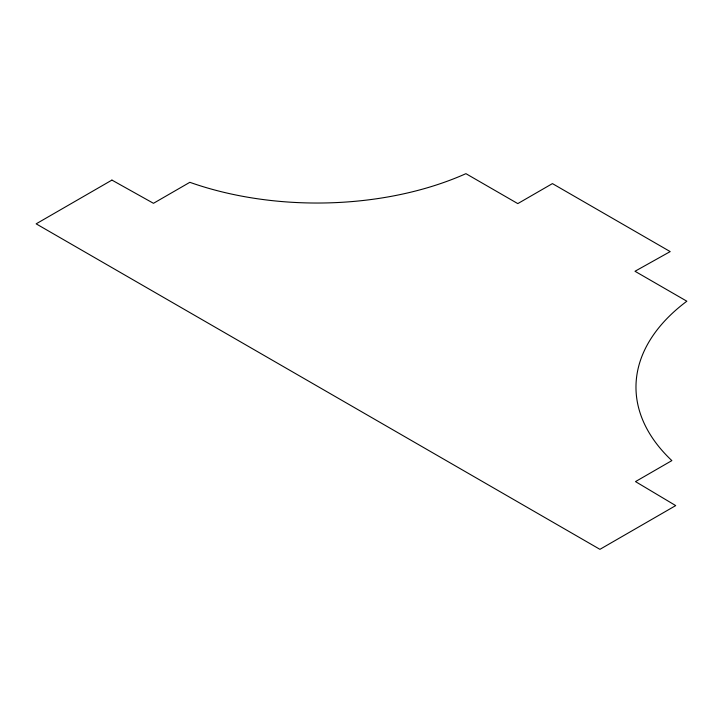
<?xml version="1.0" encoding="UTF-8"?>
<svg xmlns="http://www.w3.org/2000/svg" width="723" height="723" viewBox="0 0 723 723"><rect width="100%" height="100%" fill="white"/><g stroke="black" fill="none" stroke-linecap="round" stroke-linejoin="round"><path stroke-width="1.08" d="M111.929 180.09L36.15 223.841L599.927 549.335L675.707 505.594L635.499 481.599L671.857 460.605A243.335 140.488 0 0 1 686.85 301.211L634.993 271.27L670.194 251.595L552.426 183.606L517.795 203.606L465.928 173.665A243.335 140.488 0 0 1 189.842 182.313L153.475 203.308L111.929 180.09"/></g></svg>
